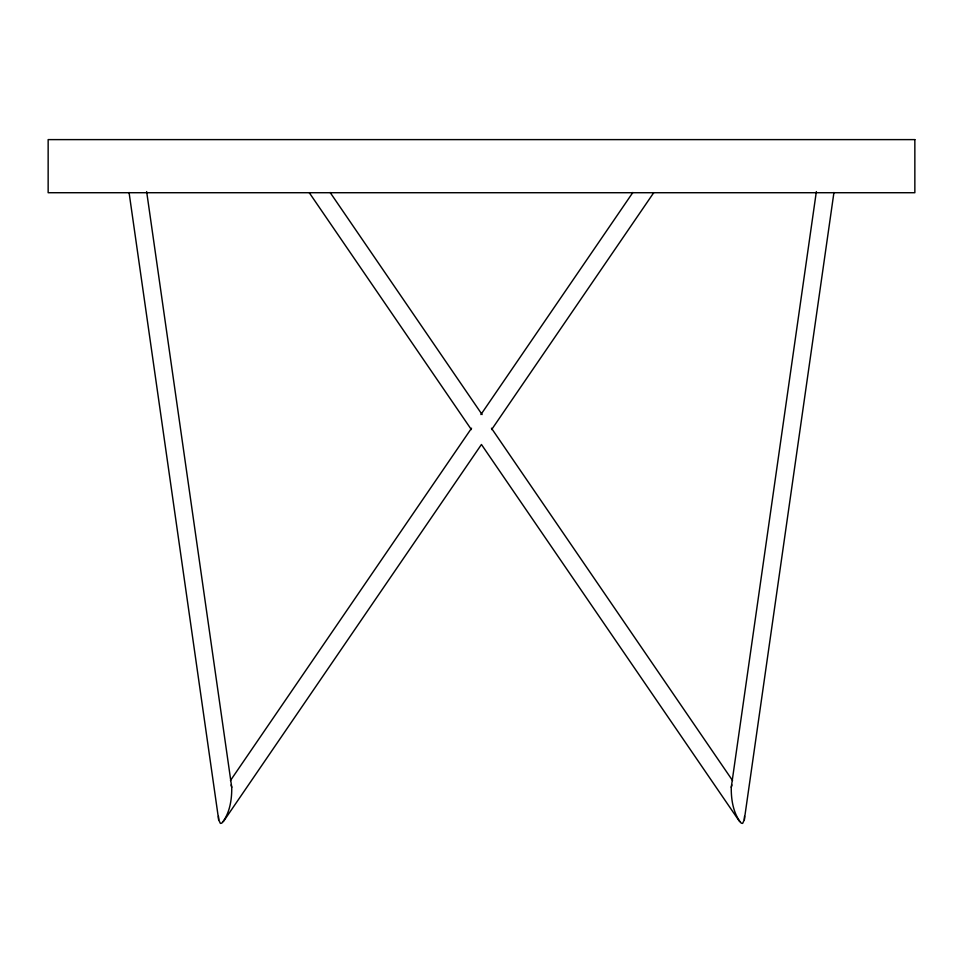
<?xml version="1.0" encoding="UTF-8"?>
<svg xmlns="http://www.w3.org/2000/svg" width="963" height="963" viewBox="0 0 963 963"><rect width="100%" height="100%" fill="white"/><g stroke="black" fill="none" stroke-linecap="round" stroke-linejoin="round"><path stroke-width="1.44" d="M816.359 191.589L731.266 787.301C731.073 799.627 733.216 813.482 741.245 823.184L742.629 823.389L744.315 819.85L833.934 192.516M744.315 819.85L744.519 816.323M731.266 787.301L731.904 784.893M129.066 192.516L218.685 819.85L220.371 823.389L221.755 823.184C229.784 813.482 231.927 799.627 231.734 787.301L146.641 191.589M230.446 780.548L471.557 428.198M480.898 414.559L632.86 192.48M223.356 821.632L481.44 444.485L739.644 821.632M491.624 429.594L653.781 192.636M330.14 192.48L482.102 414.559M491.443 428.198L732.554 780.548M309.219 192.636L471.376 429.594M231.096 784.893L231.734 787.301M218.481 816.323L218.685 819.85M914.85 139.611L48.15 139.611L48.15 192.72L914.85 192.72L914.85 139.611"/></g></svg>
